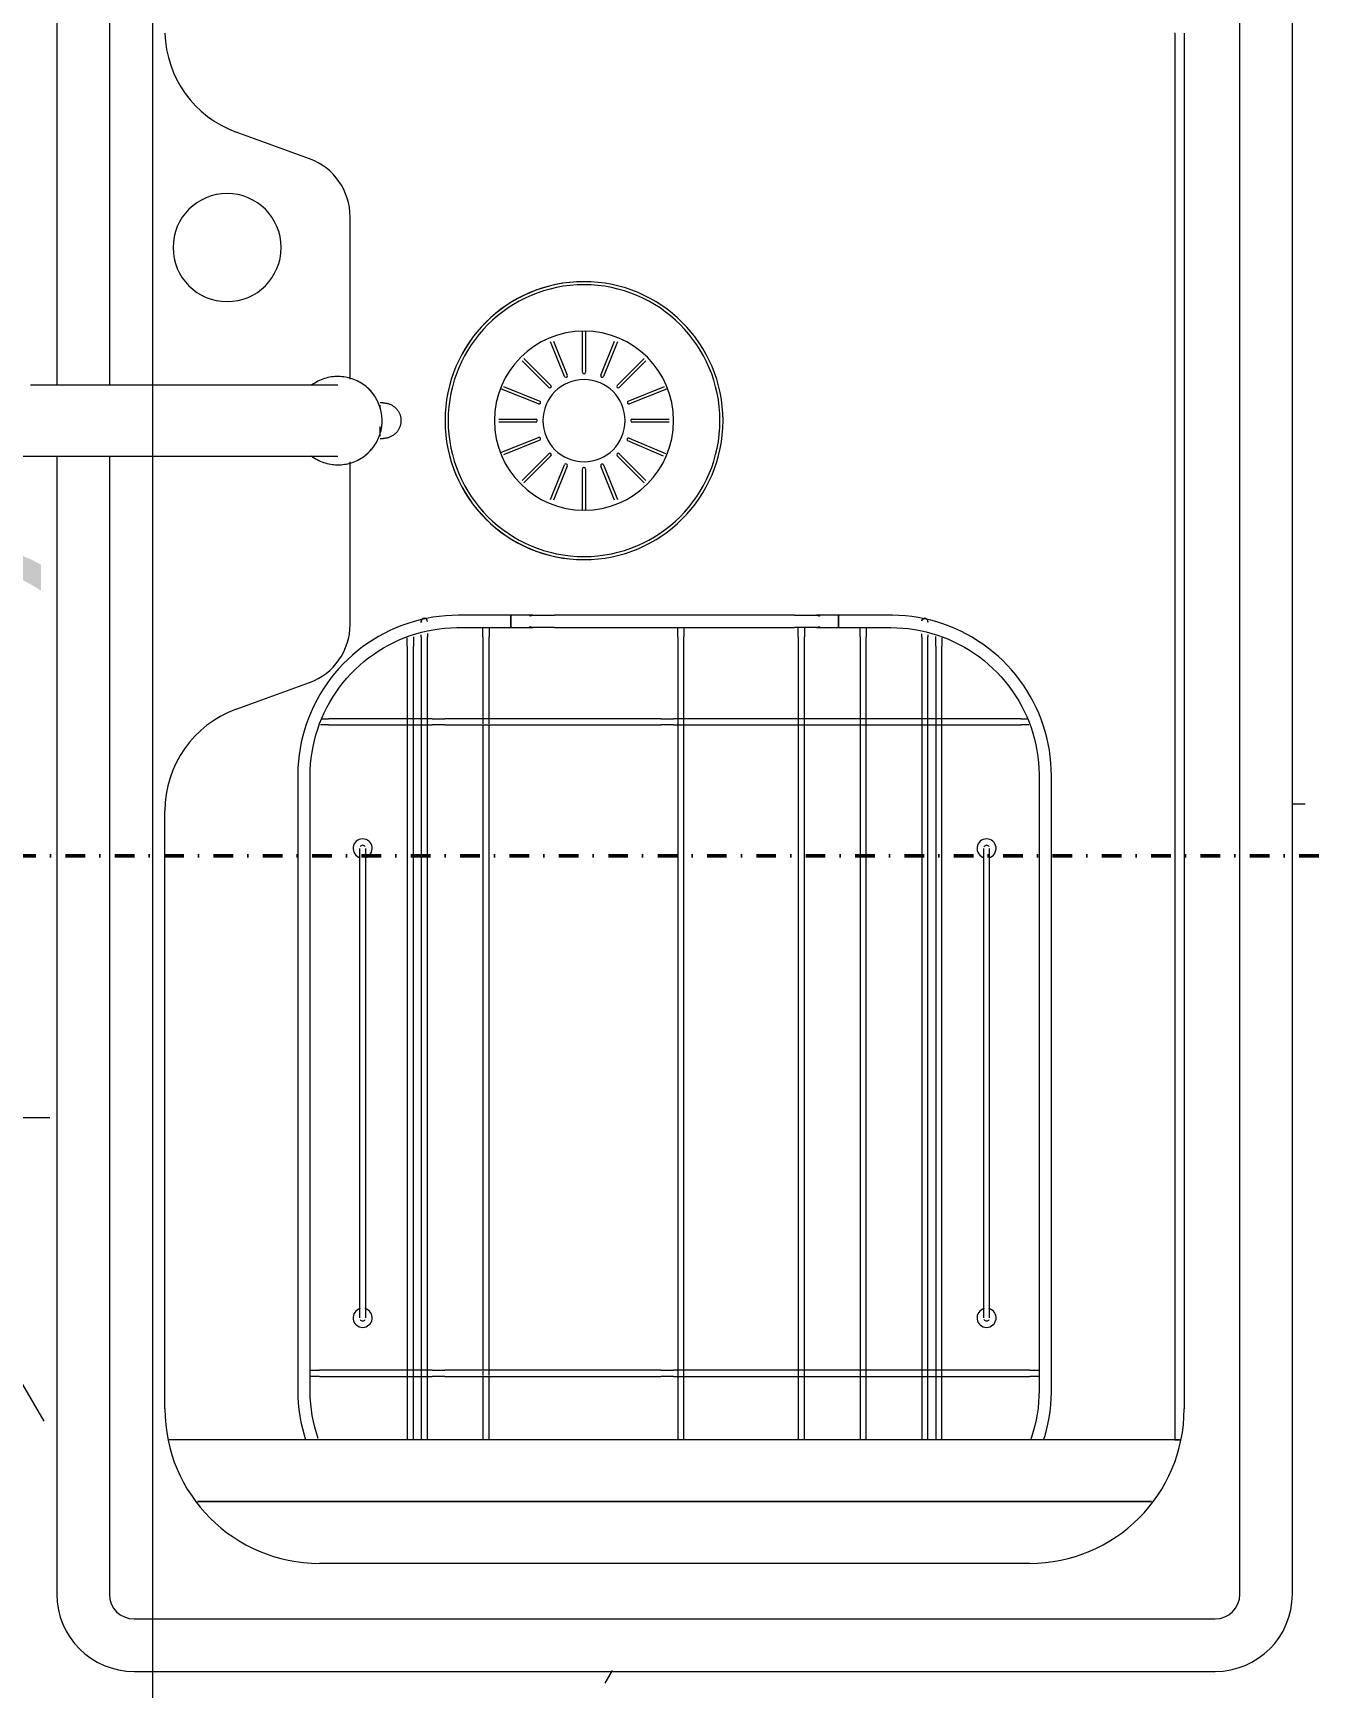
# Model space of a CAD drawing. Header units: millimetres. Extents: x -168557 to 193771, y -108373 to 197278.
# Drawn here: x 175123 to 175537, y -15590 to -15054 of the extents above; entities that cross this region are included whole.
import ezdxf

# ---------------------------------------------------------------- set-up
doc = ezdxf.new("R2010")
doc.units = ezdxf.units.MM
doc.linetypes.add('Dash dot', pattern=[15.875, 6.35, -4.7625, 0, -4.7625])
for name, color, linetype, lineweight in [('A-ANNO-DIMS', 211, 'Continuous', 9), ('A-ANNO-DIMS-50', 211, 'Continuous', 9), ('G-ANNO-SYMB', 111, 'Continuous', 9), ('Q-CASE', 31, 'Continuous', 9)]:
    doc.layers.add(name, color=color, linetype=linetype, lineweight=lineweight)
doc.styles.add('@Arial Unicode MS_1', font='', dxfattribs={"height": 100})
doc.styles.get('@Arial Unicode MS_1').set_extended_font_data('@Arial Unicode MS')
doc.dimstyles.new('CRT_-__Metros_-_Linha_de_chamada_3_5_mm_3', dxfattribs={"dimscale": 304.8, "dimtxt": 100.584485, "dimasz": 0.328084, "dimexe": 0.164042, "dimexo": 0.0625, "dimgap": 0.082021, "dimtad": 1, "dimlfac": 0.001, "dimrnd": 0.01, "dimzin": 0, "dimdsep": 46, "dimtxsty": '@Arial Unicode MS_1', "dimblk1": 'OBLIQUE', "dimblk2": 'OBLIQUE', "dimsah": 1, "dimcen": 0.09, "dimdle": 0.164042, "dimazin": 0, "dimtfac": 1, "dimtdec": 4, "dimtix": 1, "dimtmove": 0, "dimatfit": 3, "dimfxl": 0.984252, "dimfxlon": 1, "dimtvp": 1, "dimtolj": 1, "dimtzin": 0, "dimarcsym": 2})

# ---------------------------------------------------------------- blocks, each defined once
blk = doc.blocks.new('CRT_GAB_COZ_Bancada com cuba - Bancada em U-4227795-TERREO')
at = {"layer": 'Q-CASE'}
h = blk.add_hatch(dxfattribs=at)
h.set_pattern_fill('FP_5', color=256, style=0, pattern_type=2)
h.set_pattern_definition([(270, (15379.19, -7064.62), (101.6, -406.4), [16.764, -288.036, 16.764, -288.036, -1625.6]), (270, (15379.19, -7064.62), (101.6, -406.4), [-609.6, 16.764, -592.836, 16.764, -288.036, -711.2]), (270, (15379.19, -7064.62), (101.6, -406.4), [-1524, 16.764, -186.436, 16.764, -491.236]), (30, (15429.99, -7217.02), (301.1527, 291.1882), [16.764, -288.036, 16.764, -288.036, -1625.6]), (30, (15429.99, -7217.02), (301.1527, 291.1882), [-609.6, 16.764, -592.836, 16.764, -288.036, -711.2]), (30, (15429.99, -7217.02), (301.1527, 291.1882), [-1524, 16.764, -186.436, 16.764, -491.236]), (150, (15633.19, -7267.82), (-402.7527, 115.2118), [16.764, -288.036, 16.764, -288.036, -1625.6]), (150, (15633.19, -7267.82), (-402.7527, 115.2118), [-609.6, 16.764, -592.836, 16.764, -288.036, -711.2]), (150, (15633.19, -7267.82), (-402.7527, 115.2118), [-1524, 16.764, -186.436, 16.764, -491.236])])
h.paths.add_polyline_path([(-1180.46, -22.49), (-1180.46, -600), (1579.54, -599.47), (1579.54, -19.05), (207.27, -19.05), (218.05, -27.41), (220.79, -35.86), (223.85, -36.98), (227.68, -37.4), (289.07, -37.4), (289.07, -41.86), (223.85, -42.35), (220.9, -43.81), (217.34, -53.64), (210.92, -58.3), (210.86, -70.75), (210.99, -93.69), (211.03, -168), (581.61, -168.27), (586.01, -168.85), (592.04, -171.35), (597.22, -175.32), (601.63, -181.56), (603.69, -186.53), (604.54, -193), (604.01, -547), (603.69, -549.47), (601.19, -555.5), (597.22, -560.68), (592.04, -564.65), (586.01, -567.15), (579.54, -568), (-182.53, -567.73), (-186.93, -567.15), (-192.96, -564.65), (-198.14, -560.68), (-202.72, -554.03), (-204.7, -548.8), (-205.46, -543), (-204.94, -189), (-204.18, -185.48), (-201.44, -179.63), (-198.14, -175.32), (-192.96, -171.35), (-186.93, -168.85), (-180.46, -168), (188.05, -168), (188.44, -58.5), (181.03, -52.59), (176.94, -40), (181.74, -26.36), (191.81, -19.05), (-1180.46, -19.27), (-1180.46, -22.39)])
at = {"layer": 'Q-CASE', "color": 55}
for p, q in [((188.05, -168), (-180.46, -168)), ((579.54, -168), (211.01, -168)), ((188.04, -185), (-180.46, -185)), ((579.54, -185), (211.03, -185)), ((-205.46, -193), (-205.46, -543)), ((-188.46, -193), (-188.46, -543)), ((-120.46, -203), (73.21, -203)), ((106.1, -226.03), (114.75, -249.8)), ((284.33, -249.8), (292.98, -226.03)), ((84.54, -246), (-114.46, -246)), ((-114.46, -250), (84.54, -250)), ((-170.46, -482.96), (-170.46, -253)), ((-109.96, -253), (-109.96, -289.49)), ((-107.96, -289.49), (-107.96, -253)), ((101.04, -256), (101.04, -289.49)), ((103.04, -289.49), (103.04, -256)), ((58.54, -266), (-88.46, -266)), ((133.54, -262.96), (186.23, -262.96)), ((212.99, -262.96), (265.53, -262.96)), ((-88.46, -268), (58.54, -268)), ((193.79, -272.66), (193.79, -273.66)), ((194.56, -272.66), (197.68, -272.66)), ((203.52, -272.66), (204.52, -272.66)), ((205.29, -273.66), (205.29, -272.66)), ((126.54, -281.46), (-130.46, -281.46)), ((-130.46, -283.46), (126.54, -283.46)), ((129.54, -286), (-130.46, -286)), ((-130.46, -288), (129.54, -288)), ((-109.96, -293.6), (-109.96, -305.06)), ((-107.96, -305.06), (-107.96, -293.6)), ((101.04, -293.6), (101.04, -305.06)), ((103.04, -305.06), (103.04, -293.6)), ((132.54, -298), (132.54, -314.99)), ((136.54, -314.99), (136.54, -298)), ((-109.85, -305.95), (-130.46, -305.95)), ((-130.46, -307.95), (-109.82, -307.95)), ((-109.96, -309.17), (-109.96, -347.93)), ((-108.26, -305.95), (-109.67, -305.95)), ((-109.67, -307.95), (-108.26, -307.95)), ((-108.1, -307.95), (101.18, -307.95)), ((101.15, -305.95), (-108.07, -305.95)), ((-107.96, -347.93), (-107.96, -309.17)), ((101.04, -309.17), (101.04, -347.93)), ((102.74, -305.95), (101.33, -305.95)), ((101.33, -307.95), (102.74, -307.95)), ((102.9, -307.95), (129.54, -307.95)), ((129.54, -305.95), (102.93, -305.95)), ((103.04, -347.93), (103.04, -309.17)), ((132.54, -314.99), (132.61, -314.99)), ((136.54, -314.99), (132.54, -314.99)), ((132.61, -314.99), (134.54, -314.99)), ((134.54, -314.99), (136.47, -314.99)), ((136.47, -314.99), (136.54, -314.99)), ((193.2, -324.33), (188.47, -312.62)), ((189.31, -312.01), (194.13, -323.96)), ((199.04, -323), (199.04, -311.09)), ((200.04, -311.09), (200.04, -323)), ((204.94, -323.96), (209.77, -312.01)), ((210.6, -312.62), (205.87, -324.33)), ((188.1, -327.94), (179.38, -319.22)), ((180.2, -318.63), (188.81, -327.24)), ((210.26, -327.24), (218.87, -318.63)), ((219.69, -319.22), (210.97, -327.94)), ((132.54, -329.14), (132.54, -406.86)), ((136.54, -406.86), (136.54, -329.14)), ((184.82, -333.26), (173.75, -328.79)), ((174.06, -327.84), (185.2, -332.34)), ((213.88, -332.34), (225.02, -327.84)), ((225.33, -328.79), (214.25, -333.26)), ((170.7, -338.17), (183.87, -338.17)), ((183.87, -339.17), (170.7, -339.17)), ((215.21, -338.17), (228.38, -338.17)), ((228.38, -339.17), (215.21, -339.17)), ((173.75, -348.55), (184.82, -344.08)), ((185.2, -345), (174.06, -349.5)), ((225.02, -349.5), (213.88, -345)), ((214.25, -344.08), (225.33, -348.55)), ((-109.96, -352.04), (-109.96, -363.51)), ((-107.96, -363.51), (-107.96, -352.04)), ((101.04, -352.04), (101.04, -363.51)), ((103.04, -363.51), (103.04, -352.04)), ((179.38, -358.12), (188.1, -349.4)), ((188.81, -350.1), (180.2, -358.71)), ((188.06, -364.42), (192.96, -352.9)), ((193.88, -353.29), (188.89, -365.03)), ((209.77, -365.33), (204.94, -353.39)), ((205.87, -353.01), (210.6, -364.72)), ((218.87, -358.71), (210.26, -350.1)), ((210.97, -349.4), (219.69, -358.12)), ((199.04, -366.25), (199.04, -354.34)), ((200.04, -354.34), (200.04, -366.25)), ((129.54, -369), (-130.46, -369)), ((-109.96, -367.62), (-109.96, -483)), ((-107.96, -483), (-107.96, -367.62)), ((101.04, -367.62), (101.04, -480.12)), ((103.04, -480.12), (103.04, -367.62)), ((-130.46, -371), (129.54, -371)), ((129.54, -408), (-130.46, -408)), ((-130.46, -410), (129.54, -410)), ((132.54, -421.01), (132.54, -438)), ((132.61, -421.01), (132.54, -421.01)), ((132.54, -421.01), (136.54, -421.01)), ((134.54, -421.01), (132.61, -421.01)), ((136.47, -421.01), (134.54, -421.01)), ((136.54, -421.01), (136.47, -421.01)), ((136.54, -438), (136.54, -421.01)), ((129.54, -428.05), (-130.46, -428.05)), ((-130.46, -430.05), (129.54, -430.05)), ((129.54, -448), (-130.46, -448)), ((-130.46, -450), (129.54, -450)), ((126.54, -452.54), (-130.46, -452.54)), ((-130.46, -454.54), (126.54, -454.54)), ((58.54, -468), (-88.46, -468)), ((-88.46, -470), (58.54, -470)), ((84.54, -486), (-114.46, -486)), ((-114.46, -490), (84.54, -490)), ((325.04, -532.96), (-120.46, -532.96)), ((-180.46, -551), (579.54, -551)), ((-180.46, -568), (579.54, -568))]:
    blk.add_line(p, q, dxfattribs=at)
at = {"layer": 'Q-CASE', "color": 55, "flags": 128}
for points in [[(188.04, -157.08), (188.04, -161.44), (188.04, -165.78), (188.04, -170.1), (188.04, -174.38), (188.04, -178.63), (188.04, -182.83), (188.04, -186.97), (188.04, -191.06), (188.04, -195.07), (188.04, -199.02), (188.04, -202.89), (188.04, -206.67), (188.04, -210.36), (188.04, -213.95), (188.04, -217.44), (188.04, -220.82), (188.04, -224.08), (188.04, -227.23), (188.04, -230.25), (188.04, -233.15), (188.04, -235.91), (188.04, -238.53), (188.04, -241.01), (188.04, -243.34), (188.04, -245.52), (188.04, -247.55), (188.04, -249.42), (188.04, -251.13), (188.04, -252.68), (188.04, -254.07), (188.04, -255.28), (188.04, -256.33), (188.04, -257.21), (188.04, -257.91), (188.04, -258.45), (188.04, -258.8), (188.04, -258.98), (188.04, -259.01)], [(211.04, -259.01), (211.04, -258.92), (211.04, -258.66), (211.04, -258.22), (211.04, -257.61), (211.04, -256.83), (211.04, -255.87), (211.04, -254.75), (211.04, -253.45), (211.04, -251.99), (211.04, -250.37), (211.04, -248.58), (211.04, -246.64), (211.04, -244.54), (211.04, -242.28), (211.04, -239.88), (211.04, -237.34), (211.04, -234.65), (211.04, -231.83), (211.04, -228.88), (211.04, -225.8), (211.04, -222.6), (211.04, -219.28), (211.04, -215.85), (211.04, -212.31), (211.04, -208.67), (211.04, -204.94), (211.04, -201.12), (211.04, -197.21), (211.04, -193.23), (211.04, -189.18), (211.04, -185.07), (211.04, -180.9), (211.04, -176.68), (211.04, -172.42), (211.04, -168.12), (211.04, -163.79), (211.04, -159.43)], [(-114.46, -246), (-116.54, -246.04), (-118.62, -246.17), (-120.69, -246.37), (-122.75, -246.66), (-124.79, -247.04), (-126.82, -247.49), (-128.83, -248.03), (-130.46, -248.53)], [(136.54, -298), (136.5, -295.92), (136.37, -293.84), (136.16, -291.77), (135.87, -289.72), (135.5, -287.67), (135.05, -285.64), (134.51, -283.63), (133.9, -281.64), (133.2, -279.68), (132.43, -277.75), (131.58, -275.85), (130.66, -273.99), (129.66, -272.16), (128.59, -270.38), (127.46, -268.64), (126.25, -266.95), (124.97, -265.3), (123.63, -263.71), (122.23, -262.18), (120.77, -260.7), (119.25, -259.28), (117.67, -257.92), (116.04, -256.63), (114.36, -255.4), (112.63, -254.24), (110.86, -253.15), (109.05, -252.14), (107.19, -251.19), (105.3, -250.33), (103.38, -249.53), (101.43, -248.82), (99.45, -248.18), (97.44, -247.63), (95.42, -247.15), (93.38, -246.76), (91.32, -246.44), (89.25, -246.21), (87.18, -246.07), (85.1, -246), (84.54, -246)], [(-130.05, -252.6), (-128.22, -252.02), (-126.37, -251.5), (-124.51, -251.06), (-122.62, -250.7), (-120.72, -250.41), (-118.81, -250.2), (-116.9, -250.06), (-114.98, -250), (-114.46, -250)], [(-109.96, -253), (-109.96, -252.8), (-109.96, -252.6), (-109.96, -252.4), (-109.96, -252.2), (-109.96, -252.01), (-109.96, -251.81), (-109.96, -251.62), (-109.96, -251.43), (-109.96, -251.24), (-109.96, -251.05), (-109.96, -250.87), (-109.96, -250.69), (-109.96, -250.52), (-109.96, -250.34), (-109.96, -250.18), (-109.96, -250.01)], [(-107.96, -249.97), (-107.96, -250.13), (-107.96, -250.3), (-107.96, -250.47), (-107.96, -250.64), (-107.96, -250.82), (-107.96, -251), (-107.96, -251.19), (-107.96, -251.38), (-107.96, -251.57), (-107.96, -251.76), (-107.96, -251.95), (-107.96, -252.15), (-107.96, -252.35), (-107.96, -252.55), (-107.96, -252.75), (-107.96, -252.95), (-107.96, -253)], [(84.54, -250), (86.46, -250.04), (88.37, -250.15), (90.28, -250.35), (92.18, -250.61), (94.07, -250.96), (95.95, -251.38), (97.8, -251.87), (99.64, -252.44), (101.45, -253.08), (103.23, -253.79), (104.98, -254.57), (106.7, -255.42), (108.39, -256.34), (110.03, -257.33), (111.64, -258.38), (113.2, -259.5), (114.72, -260.68), (116.19, -261.91), (117.61, -263.21), (118.97, -264.56), (120.28, -265.96), (121.53, -267.42), (122.73, -268.92), (123.86, -270.47), (124.93, -272.07), (125.93, -273.7), (126.87, -275.38), (127.74, -277.09), (128.54, -278.83), (129.28, -280.61), (129.94, -282.41), (130.52, -284.24), (131.04, -286.09), (131.48, -287.96), (131.84, -289.84), (132.13, -291.74), (132.34, -293.65), (132.48, -295.56), (132.53, -297.48), (132.54, -298)], [(188.16, -250.35), (187.82, -250.81), (187.5, -251.28), (187.21, -251.77), (186.93, -252.27), (186.67, -252.78), (186.43, -253.3), (186.21, -253.83), (186.01, -254.37), (185.84, -254.91), (185.69, -255.46), (185.55, -256.02), (185.45, -256.58), (185.36, -257.14), (185.3, -257.71), (185.26, -258.28), (185.24, -258.86), (185.24, -259.43), (185.27, -260), (185.32, -260.57), (185.4, -261.14), (185.49, -261.7), (185.61, -262.26), (185.75, -262.81), (185.92, -263.36), (186.1, -263.9), (186.31, -264.44), (186.53, -264.96), (186.78, -265.48), (187.05, -265.98), (187.34, -266.47), (187.65, -266.96), (187.98, -267.43), (188.32, -267.88), (188.69, -268.32), (189.07, -268.75), (189.46, -269.16), (189.88, -269.55), (190.31, -269.93), (190.75, -270.29), (191.21, -270.63), (191.68, -270.96), (192.17, -271.26), (192.66, -271.55), (193.17, -271.81), (193.69, -272.06), (194.21, -272.28), (194.75, -272.48), (195.29, -272.66), (195.84, -272.82), (196.39, -272.96), (196.96, -273.07), (197.52, -273.17), (198.09, -273.24), (198.66, -273.28), (199.23, -273.31), (199.54, -273.31)], [(199.54, -273.31), (200.11, -273.3), (200.68, -273.26), (201.25, -273.21), (201.82, -273.13), (202.38, -273.02), (202.94, -272.9), (203.49, -272.75), (204.04, -272.58), (204.58, -272.39), (205.11, -272.18), (205.63, -271.95), (206.14, -271.69), (206.64, -271.42), (207.13, -271.13), (207.61, -270.81), (208.08, -270.48), (208.53, -270.13), (208.97, -269.76), (209.39, -269.37), (209.8, -268.97), (210.19, -268.55), (210.56, -268.12), (210.91, -267.67), (211.25, -267.21), (211.57, -266.74), (211.87, -266.25), (212.15, -265.75), (212.41, -265.24), (212.65, -264.72), (212.87, -264.19), (213.06, -263.65), (213.24, -263.11), (213.39, -262.56), (213.52, -262), (213.63, -261.44), (213.72, -260.87), (213.78, -260.31), (213.82, -259.74), (213.84, -259.16), (213.83, -258.59), (213.8, -258.02), (213.75, -257.45), (213.68, -256.88), (213.58, -256.32), (213.46, -255.76), (213.32, -255.21), (213.16, -254.66), (212.97, -254.12), (212.77, -253.58), (212.54, -253.06), (212.29, -252.54), (212.02, -252.04), (211.73, -251.54), (211.43, -251.06), (211.1, -250.59)], [(101.04, -256), (101.04, -255.8), (101.04, -255.6), (101.04, -255.4), (101.04, -255.2), (101.04, -255.01), (101.04, -254.81), (101.04, -254.62), (101.04, -254.43), (101.04, -254.24), (101.04, -254.05), (101.04, -253.87), (101.04, -253.69), (101.04, -253.52), (101.04, -253.34)], [(103.04, -253.82), (103.04, -254), (103.04, -254.19), (103.04, -254.38), (103.04, -254.57), (103.04, -254.76), (103.04, -254.95), (103.04, -255.15), (103.04, -255.35), (103.04, -255.55), (103.04, -255.75), (103.04, -255.95), (103.04, -256)], [(-88.46, -266), (-88.56, -266), (-88.66, -266), (-88.76, -266), (-88.86, -266), (-88.96, -266), (-89.06, -266), (-89.15, -266), (-89.25, -266), (-89.34, -266), (-89.44, -266), (-89.53, -266), (-89.62, -266), (-89.7, -266), (-89.79, -266), (-89.87, -266), (-89.96, -266), (-90.03, -266), (-90.11, -266), (-90.18, -266), (-90.26, -266), (-90.32, -266), (-90.39, -266), (-90.45, -266), (-90.51, -266), (-90.57, -266), (-90.62, -266), (-90.67, -266), (-90.71, -266), (-90.75, -266), (-90.79, -266), (-90.83, -266), (-90.86, -266), (-90.88, -266), (-90.91, -266), (-90.93, -266), (-90.94, -266), (-90.95, -266), (-90.96, -266), (-90.96, -266)], [(61.04, -266), (61.04, -266), (61.03, -266), (61.02, -266), (61.01, -266), (60.99, -266), (60.97, -266), (60.94, -266), (60.91, -266), (60.88, -266), (60.84, -266), (60.8, -266), (60.76, -266), (60.71, -266), (60.66, -266), (60.6, -266), (60.54, -266), (60.48, -266), (60.42, -266), (60.35, -266), (60.28, -266), (60.21, -266), (60.13, -266), (60.05, -266), (59.97, -266), (59.89, -266), (59.8, -266), (59.72, -266), (59.63, -266), (59.54, -266), (59.44, -266), (59.35, -266), (59.25, -266), (59.16, -266), (59.06, -266), (58.96, -266), (58.86, -266), (58.76, -266), (58.66, -266), (58.56, -266), (58.54, -266)], [(-90.96, -268), (-90.96, -268), (-90.95, -268), (-90.94, -268), (-90.93, -268), (-90.91, -268), (-90.89, -268), (-90.86, -268), (-90.84, -268), (-90.8, -268), (-90.76, -268), (-90.72, -268), (-90.68, -268), (-90.63, -268), (-90.58, -268), (-90.53, -268), (-90.47, -268), (-90.41, -268), (-90.34, -268), (-90.27, -268), (-90.2, -268), (-90.13, -268), (-90.06, -268), (-89.98, -268), (-89.9, -268), (-89.81, -268), (-89.73, -268), (-89.64, -268), (-89.55, -268), (-89.46, -268), (-89.37, -268), (-89.27, -268), (-89.18, -268), (-89.08, -268), (-88.99, -268), (-88.89, -268), (-88.79, -268), (-88.69, -268), (-88.59, -268), (-88.49, -268), (-88.46, -268)], [(58.54, -268), (58.64, -268), (58.74, -268), (58.84, -268), (58.94, -268), (59.03, -268), (59.13, -268), (59.23, -268), (59.32, -268), (59.42, -268), (59.51, -268), (59.6, -268), (59.69, -268), (59.78, -268), (59.87, -268), (59.95, -268), (60.03, -268), (60.11, -268), (60.19, -268), (60.26, -268), (60.33, -268), (60.4, -268), (60.46, -268), (60.53, -268), (60.59, -268), (60.64, -268), (60.69, -268), (60.74, -268), (60.79, -268), (60.83, -268), (60.87, -268), (60.9, -268), (60.93, -268), (60.96, -268), (60.98, -268), (61, -268), (61.02, -268), (61.03, -268), (61.03, -268), (61.04, -268)], [(199.54, -279.41), (199.31, -279.41), (199.08, -279.39), (198.85, -279.37), (198.62, -279.34), (198.4, -279.3), (198.17, -279.25), (197.95, -279.19), (197.73, -279.12), (197.51, -279.04), (197.3, -278.96), (197.09, -278.86), (196.88, -278.76), (196.68, -278.65), (196.48, -278.53), (196.29, -278.41), (196.1, -278.27), (195.92, -278.13), (195.75, -277.98), (195.58, -277.83), (195.41, -277.67), (195.26, -277.5), (195.11, -277.32), (194.96, -277.14), (194.83, -276.96), (194.7, -276.77), (194.58, -276.57), (194.47, -276.37), (194.36, -276.17), (194.27, -275.96), (194.18, -275.74), (194.1, -275.53), (194.03, -275.31), (193.97, -275.09), (193.91, -274.86), (193.87, -274.64), (193.84, -274.41), (193.81, -274.18), (193.8, -273.95), (193.79, -273.72), (193.79, -273.66)], [(205.29, -273.66), (205.28, -273.89), (205.27, -274.12), (205.25, -274.35), (205.21, -274.58), (205.17, -274.8), (205.12, -275.03), (205.06, -275.25), (205, -275.47), (204.92, -275.69), (204.83, -275.9), (204.74, -276.11), (204.64, -276.32), (204.53, -276.52), (204.41, -276.71), (204.28, -276.91), (204.15, -277.09), (204.01, -277.28), (203.86, -277.45), (203.71, -277.62), (203.54, -277.78), (203.38, -277.94), (203.2, -278.09), (203.02, -278.23), (202.84, -278.37), (202.64, -278.5), (202.45, -278.62), (202.25, -278.73), (202.04, -278.84), (201.83, -278.93), (201.62, -279.02), (201.41, -279.1), (201.19, -279.17), (200.96, -279.23), (200.74, -279.28), (200.52, -279.33), (200.29, -279.36), (200.06, -279.39), (199.83, -279.4), (199.6, -279.41), (199.54, -279.41)], [(126.54, -281.46), (126.74, -281.46), (126.94, -281.46), (127.14, -281.46), (127.33, -281.46), (127.53, -281.46), (127.73, -281.46), (127.92, -281.46), (128.11, -281.46), (128.3, -281.46), (128.48, -281.46), (128.67, -281.46), (128.85, -281.46), (129.02, -281.46), (129.19, -281.46)], [(129.57, -283.46), (129.41, -283.46), (129.24, -283.46), (129.07, -283.46), (128.89, -283.46), (128.72, -283.46), (128.53, -283.46), (128.35, -283.46), (128.16, -283.46), (127.97, -283.46), (127.78, -283.46), (127.58, -283.46), (127.39, -283.46), (127.19, -283.46), (126.99, -283.46), (126.79, -283.46), (126.59, -283.46), (126.54, -283.46)], [(129.54, -286), (129.74, -286), (129.94, -286), (130.14, -286)], [(130.58, -288), (130.39, -288), (130.19, -288), (129.99, -288), (129.79, -288), (129.59, -288), (129.54, -288)], [(134.2, -286), (134.27, -286), (134.33, -286), (134.38, -286), (134.43, -286), (134.46, -286), (134.49, -286), (134.52, -286), (134.53, -286), (134.54, -286)], [(134.54, -286), (134.58, -286), (134.62, -286), (134.66, -286.01), (134.7, -286.01), (134.74, -286.02), (134.78, -286.03), (134.81, -286.04), (134.85, -286.05), (134.89, -286.06), (134.93, -286.08), (134.96, -286.1), (135, -286.11), (135.03, -286.13), (135.07, -286.15), (135.1, -286.17), (135.13, -286.2), (135.17, -286.22), (135.2, -286.25), (135.23, -286.28), (135.26, -286.3), (135.28, -286.33), (135.31, -286.36), (135.33, -286.39), (135.36, -286.43), (135.38, -286.46), (135.4, -286.49), (135.42, -286.53), (135.44, -286.56), (135.45, -286.6), (135.47, -286.64), (135.48, -286.68), (135.5, -286.71), (135.51, -286.75), (135.52, -286.79), (135.52, -286.83), (135.53, -286.87), (135.53, -286.91), (135.54, -286.95), (135.54, -286.99), (135.54, -287)], [(135.54, -287), (135.54, -287.04), (135.53, -287.08)], [(-109.96, -293.6), (-109.96, -293.48), (-109.96, -293.36), (-109.96, -293.23), (-109.96, -293.09), (-109.96, -292.95), (-109.96, -292.8), (-109.96, -292.65), (-109.96, -292.49), (-109.96, -292.33), (-109.96, -292.17), (-109.96, -291.99), (-109.96, -291.82), (-109.96, -291.64), (-109.96, -291.46), (-109.96, -291.27), (-109.96, -291.08), (-109.96, -290.89), (-109.96, -290.7), (-109.96, -290.51), (-109.96, -290.31), (-109.96, -290.11), (-109.96, -289.91), (-109.96, -289.71), (-109.96, -289.51), (-109.96, -289.49)], [(-107.96, -289.49), (-107.96, -289.69), (-107.96, -289.89), (-107.96, -290.08), (-107.96, -290.28), (-107.96, -290.48), (-107.96, -290.67), (-107.96, -290.87), (-107.96, -291.06), (-107.96, -291.25), (-107.96, -291.43), (-107.96, -291.62), (-107.96, -291.79), (-107.96, -291.97), (-107.96, -292.14), (-107.96, -292.31), (-107.96, -292.47), (-107.96, -292.63), (-107.96, -292.78), (-107.96, -292.93), (-107.96, -293.07), (-107.96, -293.21), (-107.96, -293.34), (-107.96, -293.46), (-107.96, -293.58), (-107.96, -293.6)], [(101.04, -293.6), (101.04, -293.48), (101.04, -293.36), (101.04, -293.23), (101.04, -293.09), (101.04, -292.95), (101.04, -292.8), (101.04, -292.65), (101.04, -292.49), (101.04, -292.33), (101.04, -292.17), (101.04, -291.99), (101.04, -291.82), (101.04, -291.64), (101.04, -291.46), (101.04, -291.27), (101.04, -291.08), (101.04, -290.89), (101.04, -290.7), (101.04, -290.51), (101.04, -290.31), (101.04, -290.11), (101.04, -289.91), (101.04, -289.71), (101.04, -289.51), (101.04, -289.49)], [(103.04, -289.49), (103.04, -289.69), (103.04, -289.89), (103.04, -290.08), (103.04, -290.28), (103.04, -290.48), (103.04, -290.67), (103.04, -290.87), (103.04, -291.06), (103.04, -291.25), (103.04, -291.43), (103.04, -291.62), (103.04, -291.79), (103.04, -291.97), (103.04, -292.14), (103.04, -292.31), (103.04, -292.47), (103.04, -292.63), (103.04, -292.78), (103.04, -292.93), (103.04, -293.07), (103.04, -293.21), (103.04, -293.34), (103.04, -293.46), (103.04, -293.58), (103.04, -293.6)], [(-109.96, -305.06), (-109.96, -305.18), (-109.96, -305.3), (-109.96, -305.43), (-109.96, -305.57), (-109.96, -305.71), (-109.96, -305.86), (-109.96, -306.01), (-109.96, -306.17), (-109.96, -306.33), (-109.96, -306.49), (-109.96, -306.67), (-109.96, -306.84), (-109.96, -307.02), (-109.96, -307.2), (-109.96, -307.39), (-109.96, -307.57), (-109.96, -307.77), (-109.96, -307.96), (-109.96, -308.15), (-109.96, -308.35), (-109.96, -308.55), (-109.96, -308.75), (-109.96, -308.95), (-109.96, -309.15), (-109.96, -309.17)], [(-107.96, -309.17), (-107.96, -308.97), (-107.96, -308.77), (-107.96, -308.58), (-107.96, -308.38), (-107.96, -308.18), (-107.96, -307.99), (-107.96, -307.79), (-107.96, -307.6), (-107.96, -307.41), (-107.96, -307.23), (-107.96, -307.04), (-107.96, -306.86), (-107.96, -306.69), (-107.96, -306.52), (-107.96, -306.35), (-107.96, -306.19), (-107.96, -306.03), (-107.96, -305.88), (-107.96, -305.73), (-107.96, -305.59), (-107.96, -305.45), (-107.96, -305.32), (-107.96, -305.2), (-107.96, -305.08), (-107.96, -305.06)], [(101.04, -305.06), (101.04, -305.18), (101.04, -305.3), (101.04, -305.43), (101.04, -305.57), (101.04, -305.71), (101.04, -305.86), (101.04, -306.01), (101.04, -306.17), (101.04, -306.33), (101.04, -306.49), (101.04, -306.67), (101.04, -306.84), (101.04, -307.02), (101.04, -307.2), (101.04, -307.39), (101.04, -307.57), (101.04, -307.77), (101.04, -307.96), (101.04, -308.15), (101.04, -308.35), (101.04, -308.55), (101.04, -308.75), (101.04, -308.95), (101.04, -309.15), (101.04, -309.17)], [(103.04, -309.17), (103.04, -308.97), (103.04, -308.77), (103.04, -308.58), (103.04, -308.38), (103.04, -308.18), (103.04, -307.99), (103.04, -307.79), (103.04, -307.6), (103.04, -307.41), (103.04, -307.23), (103.04, -307.04), (103.04, -306.86), (103.04, -306.69), (103.04, -306.52), (103.04, -306.35), (103.04, -306.19), (103.04, -306.03), (103.04, -305.88), (103.04, -305.73), (103.04, -305.59), (103.04, -305.45), (103.04, -305.32), (103.04, -305.2), (103.04, -305.08), (103.04, -305.06)], [(129.54, -305.95), (129.74, -305.95), (129.94, -305.95), (130.14, -305.95), (130.33, -305.95), (130.53, -305.95), (130.73, -305.95), (130.92, -305.95), (131.11, -305.95), (131.3, -305.95), (131.48, -305.95), (131.67, -305.95), (131.85, -305.95), (132.02, -305.95), (132.19, -305.95), (132.36, -305.95), (132.52, -305.95)], [(132.57, -307.95), (132.41, -307.95), (132.24, -307.95), (132.07, -307.95), (131.89, -307.95), (131.72, -307.95), (131.53, -307.95), (131.35, -307.95), (131.16, -307.95), (130.97, -307.95), (130.78, -307.95), (130.58, -307.95), (130.39, -307.95), (130.19, -307.95), (129.99, -307.95), (129.79, -307.95), (129.59, -307.95), (129.54, -307.95)], [(132.54, -314.99), (132.54, -315.28), (132.54, -315.56), (132.54, -315.84), (132.54, -316.12), (132.54, -316.4), (132.54, -316.68), (132.54, -316.95), (132.54, -317.22), (132.54, -317.49), (132.54, -317.75), (132.54, -318.01), (132.54, -318.26), (132.54, -318.51), (132.54, -318.75), (132.54, -318.99), (132.54, -319.22), (132.54, -319.44), (132.54, -319.66), (132.54, -319.87), (132.54, -320.07), (132.54, -320.26), (132.54, -320.44), (132.54, -320.62), (132.54, -320.79), (132.54, -320.94), (132.54, -321.09), (132.54, -321.23), (132.54, -321.36), (132.54, -321.48), (132.54, -321.58), (132.54, -321.68), (132.54, -321.77), (132.54, -321.84), (132.54, -321.91), (132.54, -321.96), (132.54, -322), (132.54, -322.04), (132.54, -322.06), (132.54, -322.06)], [(136.54, -322.07), (136.54, -322.06), (136.54, -322.04), (136.54, -322.01), (136.54, -321.97), (136.54, -321.92), (136.54, -321.86), (136.54, -321.79), (136.54, -321.71), (136.54, -321.61), (136.54, -321.51), (136.54, -321.39), (136.54, -321.27), (136.54, -321.13), (136.54, -320.99), (136.54, -320.83), (136.54, -320.67), (136.54, -320.49), (136.54, -320.31), (136.54, -320.12), (136.54, -319.92), (136.54, -319.71), (136.54, -319.5), (136.54, -319.28), (136.54, -319.05), (136.54, -318.81), (136.54, -318.57), (136.54, -318.33), (136.54, -318.07), (136.54, -317.82), (136.54, -317.56), (136.54, -317.29), (136.54, -317.02), (136.54, -316.75), (136.54, -316.47), (136.54, -316.2), (136.54, -315.92), (136.54, -315.64), (136.54, -315.35), (136.54, -315.07), (136.54, -314.99)], [(132.54, -322.07), (132.54, -321.99), (132.54, -321.91), (132.55, -321.83), (132.56, -321.75), (132.58, -321.67), (132.6, -321.59), (132.62, -321.51), (132.64, -321.44), (132.67, -321.36), (132.7, -321.29), (132.73, -321.21), (132.76, -321.14), (132.8, -321.07)], [(136.26, -321.05), (136.3, -321.12), (136.34, -321.19), (136.37, -321.27), (136.4, -321.34), (136.43, -321.42), (136.45, -321.49), (136.48, -321.57), (136.49, -321.65), (136.51, -321.73), (136.52, -321.8), (136.53, -321.88), (136.54, -321.96), (136.54, -322.04), (136.54, -322.07)], [(132.54, -329.14), (132.54, -328.85), (132.54, -328.57), (132.54, -328.29), (132.54, -328.01), (132.54, -327.73), (132.54, -327.46), (132.54, -327.18), (132.54, -326.91), (132.54, -326.65), (132.54, -326.38), (132.54, -326.12), (132.54, -325.87), (132.54, -325.62), (132.54, -325.38), (132.54, -325.14), (132.54, -324.91), (132.54, -324.69), (132.54, -324.47), (132.54, -324.26), (132.54, -324.06), (132.54, -323.87), (132.54, -323.69), (132.54, -323.51), (132.54, -323.34), (132.54, -323.19), (132.54, -323.04), (132.54, -322.9), (132.54, -322.77), (132.54, -322.65), (132.54, -322.55), (132.54, -322.45), (132.54, -322.36), (132.54, -322.29), (132.54, -322.22), (132.54, -322.17), (132.54, -322.13), (132.54, -322.09), (132.54, -322.07), (132.54, -322.07)], [(136.54, -322.07), (136.54, -322.07), (136.54, -322.09), (136.54, -322.12), (136.54, -322.16), (136.54, -322.21), (136.54, -322.27), (136.54, -322.34), (136.54, -322.42), (136.54, -322.52), (136.54, -322.62), (136.54, -322.74), (136.54, -322.86), (136.54, -323), (136.54, -323.15), (136.54, -323.3), (136.54, -323.46), (136.54, -323.64), (136.54, -323.82), (136.54, -324.01), (136.54, -324.21), (136.54, -324.42), (136.54, -324.63), (136.54, -324.85), (136.54, -325.08), (136.54, -325.32), (136.54, -325.56), (136.54, -325.8), (136.54, -326.06), (136.54, -326.31), (136.54, -326.57), (136.54, -326.84), (136.54, -327.11), (136.54, -327.38), (136.54, -327.66), (136.54, -327.93), (136.54, -328.21), (136.54, -328.5), (136.54, -328.78), (136.54, -329.06), (136.54, -329.14)], [(-109.96, -347.93), (-109.96, -348.13), (-109.96, -348.33), (-109.96, -348.53), (-109.96, -348.73), (-109.96, -348.93), (-109.96, -349.12), (-109.96, -349.31), (-109.96, -349.51), (-109.96, -349.69), (-109.96, -349.88), (-109.96, -350.06), (-109.96, -350.24), (-109.96, -350.42), (-109.96, -350.59), (-109.96, -350.76), (-109.96, -350.92), (-109.96, -351.08), (-109.96, -351.23), (-109.96, -351.38), (-109.96, -351.52), (-109.96, -351.66), (-109.96, -351.79), (-109.96, -351.91), (-109.96, -352.03), (-109.96, -352.04)], [(-107.96, -352.04), (-107.96, -351.93), (-107.96, -351.8), (-107.96, -351.67), (-107.96, -351.54), (-107.96, -351.4), (-107.96, -351.25), (-107.96, -351.1), (-107.96, -350.94), (-107.96, -350.78), (-107.96, -350.61), (-107.96, -350.44), (-107.96, -350.27), (-107.96, -350.09), (-107.96, -349.91), (-107.96, -349.72), (-107.96, -349.53), (-107.96, -349.34), (-107.96, -349.15), (-107.96, -348.95), (-107.96, -348.76), (-107.96, -348.56), (-107.96, -348.36), (-107.96, -348.16), (-107.96, -347.96), (-107.96, -347.93)], [(101.04, -347.93), (101.04, -348.13), (101.04, -348.33), (101.04, -348.53), (101.04, -348.73), (101.04, -348.93), (101.04, -349.12), (101.04, -349.31), (101.04, -349.51), (101.04, -349.69), (101.04, -349.88), (101.04, -350.06), (101.04, -350.24), (101.04, -350.42), (101.04, -350.59), (101.04, -350.76), (101.04, -350.92), (101.04, -351.08), (101.04, -351.23), (101.04, -351.38), (101.04, -351.52), (101.04, -351.66), (101.04, -351.79), (101.04, -351.91), (101.04, -352.03), (101.04, -352.04)], [(103.04, -352.04), (103.04, -351.93), (103.04, -351.8), (103.04, -351.67), (103.04, -351.54), (103.04, -351.4), (103.04, -351.25), (103.04, -351.1), (103.04, -350.94), (103.04, -350.78), (103.04, -350.61), (103.04, -350.44), (103.04, -350.27), (103.04, -350.09), (103.04, -349.91), (103.04, -349.72), (103.04, -349.53), (103.04, -349.34), (103.04, -349.15), (103.04, -348.95), (103.04, -348.76), (103.04, -348.56), (103.04, -348.36), (103.04, -348.16), (103.04, -347.96), (103.04, -347.93)], [(-109.96, -367.62), (-109.96, -367.42), (-109.96, -367.22), (-109.96, -367.02), (-109.96, -366.82), (-109.96, -366.63), (-109.96, -366.43), (-109.96, -366.24), (-109.96, -366.05), (-109.96, -365.86), (-109.96, -365.67), (-109.96, -365.49), (-109.96, -365.31), (-109.96, -365.14), (-109.96, -364.96), (-109.96, -364.8), (-109.96, -364.63), (-109.96, -364.48), (-109.96, -364.32), (-109.96, -364.18), (-109.96, -364.03), (-109.96, -363.9), (-109.96, -363.77), (-109.96, -363.64), (-109.96, -363.52), (-109.96, -363.51)], [(-107.96, -363.51), (-107.96, -363.63), (-107.96, -363.75), (-107.96, -363.88), (-107.96, -364.01), (-107.96, -364.16), (-107.96, -364.3), (-107.96, -364.46), (-107.96, -364.61), (-107.96, -364.77), (-107.96, -364.94), (-107.96, -365.11), (-107.96, -365.29), (-107.96, -365.47), (-107.96, -365.65), (-107.96, -365.83), (-107.96, -366.02), (-107.96, -366.21), (-107.96, -366.41), (-107.96, -366.6), (-107.96, -366.8), (-107.96, -366.99), (-107.96, -367.19), (-107.96, -367.39), (-107.96, -367.59), (-107.96, -367.62)], [(101.04, -367.62), (101.04, -367.42), (101.04, -367.22), (101.04, -367.02), (101.04, -366.82), (101.04, -366.63), (101.04, -366.43), (101.04, -366.24), (101.04, -366.05), (101.04, -365.86), (101.04, -365.67), (101.04, -365.49), (101.04, -365.31), (101.04, -365.14), (101.04, -364.96), (101.04, -364.8), (101.04, -364.63), (101.04, -364.48), (101.04, -364.32), (101.04, -364.18), (101.04, -364.03), (101.04, -363.9), (101.04, -363.77), (101.04, -363.64), (101.04, -363.52), (101.04, -363.51)], [(103.04, -363.51), (103.04, -363.63), (103.04, -363.75), (103.04, -363.88), (103.04, -364.01), (103.04, -364.16), (103.04, -364.3), (103.04, -364.46), (103.04, -364.61), (103.04, -364.77), (103.04, -364.94), (103.04, -365.11), (103.04, -365.29), (103.04, -365.47), (103.04, -365.65), (103.04, -365.83), (103.04, -366.02), (103.04, -366.21), (103.04, -366.41), (103.04, -366.6), (103.04, -366.8), (103.04, -366.99), (103.04, -367.19), (103.04, -367.39), (103.04, -367.59), (103.04, -367.62)], [(129.54, -369), (129.74, -369), (129.94, -369), (130.14, -369), (130.33, -369), (130.53, -369), (130.73, -369), (130.92, -369), (131.11, -369), (131.3, -369), (131.48, -369), (131.67, -369), (131.85, -369), (132.02, -369), (132.19, -369), (132.36, -369), (132.52, -369)], [(132.57, -371), (132.41, -371), (132.24, -371), (132.07, -371), (131.89, -371), (131.72, -371), (131.53, -371), (131.35, -371), (131.16, -371), (130.97, -371), (130.78, -371), (130.58, -371), (130.39, -371), (130.19, -371), (129.99, -371), (129.79, -371), (129.59, -371), (129.54, -371)], [(132.54, -413.93), (132.54, -413.93), (132.54, -413.91), (132.54, -413.88), (132.54, -413.84), (132.54, -413.79), (132.54, -413.73), (132.54, -413.66), (132.54, -413.58), (132.54, -413.48), (132.54, -413.38), (132.54, -413.26), (132.54, -413.14), (132.54, -413), (132.54, -412.85), (132.54, -412.7), (132.54, -412.54), (132.54, -412.36), (132.54, -412.18), (132.54, -411.99), (132.54, -411.79), (132.54, -411.58), (132.54, -411.37), (132.54, -411.15), (132.54, -410.92), (132.54, -410.68), (132.54, -410.44), (132.54, -410.2), (132.54, -409.94), (132.54, -409.69), (132.54, -409.43), (132.54, -409.16), (132.54, -408.89), (132.54, -408.62), (132.54, -408.34), (132.54, -408.07), (132.54, -407.79), (132.54, -407.5), (132.54, -407.22), (132.54, -406.94), (132.54, -406.86)], [(136.54, -406.86), (136.54, -407.15), (136.54, -407.43), (136.54, -407.71), (136.54, -407.99), (136.54, -408.27), (136.54, -408.54), (136.54, -408.82), (136.54, -409.09), (136.54, -409.35), (136.54, -409.62), (136.54, -409.88), (136.54, -410.13), (136.54, -410.38), (136.54, -410.62), (136.54, -410.86), (136.54, -411.09), (136.54, -411.31), (136.54, -411.53), (136.54, -411.74), (136.54, -411.94), (136.54, -412.13), (136.54, -412.31), (136.54, -412.49), (136.54, -412.66), (136.54, -412.81), (136.54, -412.96), (136.54, -413.1), (136.54, -413.23), (136.54, -413.35), (136.54, -413.45), (136.54, -413.55), (136.54, -413.64), (136.54, -413.71), (136.54, -413.78), (136.54, -413.83), (136.54, -413.87), (136.54, -413.91), (136.54, -413.93), (136.54, -413.93)], [(129.54, -408), (129.74, -408), (129.94, -408), (130.14, -408), (130.33, -408), (130.53, -408), (130.73, -408), (130.92, -408), (131.11, -408), (131.3, -408), (131.48, -408), (131.67, -408), (131.85, -408), (132.02, -408), (132.19, -408), (132.36, -408), (132.52, -408), (132.68, -408)], [(132.72, -410), (132.57, -410), (132.41, -410), (132.24, -410), (132.07, -410), (131.89, -410), (131.72, -410), (131.53, -410), (131.35, -410), (131.16, -410), (130.97, -410), (130.78, -410), (130.58, -410), (130.39, -410), (130.19, -410), (129.99, -410), (129.79, -410), (129.59, -410), (129.54, -410)], [(132.54, -413.93), (132.54, -413.94), (132.54, -413.96), (132.54, -413.99), (132.54, -414.03), (132.54, -414.08), (132.54, -414.14), (132.54, -414.21), (132.54, -414.29), (132.54, -414.39), (132.54, -414.49), (132.54, -414.61), (132.54, -414.73), (132.54, -414.87), (132.54, -415.01), (132.54, -415.17), (132.54, -415.33), (132.54, -415.51), (132.54, -415.69), (132.54, -415.88), (132.54, -416.08), (132.54, -416.29), (132.54, -416.5), (132.54, -416.72), (132.54, -416.95), (132.54, -417.19), (132.54, -417.43), (132.54, -417.67), (132.54, -417.93), (132.54, -418.18), (132.54, -418.44), (132.54, -418.71), (132.54, -418.98), (132.54, -419.25), (132.54, -419.53), (132.54, -419.8), (132.54, -420.08), (132.54, -420.36), (132.54, -420.65), (132.54, -420.93), (132.54, -421.01)], [(132.81, -414.95), (132.77, -414.88), (132.74, -414.81), (132.7, -414.73), (132.67, -414.66), (132.65, -414.58), (132.62, -414.51), (132.6, -414.43), (132.58, -414.35), (132.57, -414.27), (132.55, -414.2), (132.55, -414.12), (132.54, -414.04), (132.54, -413.96), (132.54, -413.93)], [(136.54, -413.93), (136.54, -414.01), (136.53, -414.09), (136.52, -414.17), (136.51, -414.25), (136.5, -414.33), (136.48, -414.41), (136.46, -414.49), (136.44, -414.56), (136.41, -414.64), (136.38, -414.71), (136.35, -414.79), (136.31, -414.86), (136.27, -414.93)], [(136.54, -421.01), (136.54, -420.72), (136.54, -420.44), (136.54, -420.16), (136.54, -419.88), (136.54, -419.6), (136.54, -419.32), (136.54, -419.05), (136.54, -418.78), (136.54, -418.51), (136.54, -418.25), (136.54, -417.99), (136.54, -417.74), (136.54, -417.49), (136.54, -417.25), (136.54, -417.01), (136.54, -416.78), (136.54, -416.56), (136.54, -416.34), (136.54, -416.13), (136.54, -415.93), (136.54, -415.74), (136.54, -415.56), (136.54, -415.38), (136.54, -415.21), (136.54, -415.06), (136.54, -414.91), (136.54, -414.77), (136.54, -414.64), (136.54, -414.52), (136.54, -414.42), (136.54, -414.32), (136.54, -414.23), (136.54, -414.16), (136.54, -414.09), (136.54, -414.04), (136.54, -414), (136.54, -413.96), (136.54, -413.94), (136.54, -413.94)], [(129.54, -428.05), (129.74, -428.05), (129.94, -428.05), (130.14, -428.05), (130.33, -428.05), (130.53, -428.05), (130.73, -428.05), (130.92, -428.05), (131.11, -428.05), (131.3, -428.05), (131.48, -428.05), (131.67, -428.05), (131.85, -428.05), (132.02, -428.05), (132.19, -428.05), (132.36, -428.05), (132.52, -428.05)], [(132.57, -430.05), (132.41, -430.05), (132.24, -430.05), (132.07, -430.05), (131.89, -430.05), (131.72, -430.05), (131.53, -430.05), (131.35, -430.05), (131.16, -430.05), (130.97, -430.05), (130.78, -430.05), (130.58, -430.05), (130.39, -430.05), (130.19, -430.05), (129.99, -430.05), (129.79, -430.05), (129.59, -430.05), (129.54, -430.05)], [(84.54, -490), (86.62, -489.96), (88.69, -489.83), (90.76, -489.63), (92.82, -489.34), (94.87, -488.96), (96.9, -488.51), (98.91, -487.97), (100.9, -487.36), (102.86, -486.67), (104.79, -485.9), (106.69, -485.05), (108.55, -484.12), (110.38, -483.13), (112.16, -482.06), (113.9, -480.92), (115.59, -479.71), (117.23, -478.43), (118.83, -477.09), (120.36, -475.69), (121.84, -474.23), (123.26, -472.71), (124.62, -471.13), (125.91, -469.5), (127.14, -467.82), (128.29, -466.1), (129.38, -464.32), (130.4, -462.51), (131.34, -460.66), (132.21, -458.77), (133, -456.84), (133.72, -454.89), (134.35, -452.91), (134.91, -450.91), (135.39, -448.88), (135.78, -446.84), (136.09, -444.78), (136.32, -442.71), (136.47, -440.64), (136.53, -438.56), (136.54, -438)], [(132.54, -438), (132.5, -439.92), (132.38, -441.84), (132.19, -443.75), (131.92, -445.65), (131.58, -447.54), (131.16, -449.41), (130.67, -451.27), (130.1, -453.1), (129.46, -454.91), (128.75, -456.69), (127.97, -458.45), (127.11, -460.17), (126.19, -461.85), (125.21, -463.5), (124.15, -465.1), (123.04, -466.67), (121.86, -468.18), (120.62, -469.65), (119.33, -471.07), (117.98, -472.43), (116.58, -473.74), (115.12, -475), (113.62, -476.19), (112.07, -477.32), (110.47, -478.39), (108.84, -479.4), (107.16, -480.33), (105.45, -481.2), (103.71, -482.01), (101.93, -482.74), (100.13, -483.4), (98.3, -483.98), (96.45, -484.5), (94.58, -484.94), (92.7, -485.3), (90.8, -485.59), (88.89, -485.8), (86.97, -485.94), (85.06, -486), (84.54, -486)], [(129.54, -448), (129.74, -448), (129.94, -448), (130.14, -448), (130.33, -448), (130.53, -448)], [(130.19, -450), (129.99, -450), (129.79, -450), (129.59, -450), (129.54, -450)], [(134.54, -450), (134.53, -450), (134.52, -450), (134.5, -450), (134.47, -450), (134.44, -450), (134.39, -450), (134.34, -450)], [(134.63, -450), (134.59, -450), (134.55, -450), (134.54, -450)], [(134.7, -448.01), (134.74, -448.02), (134.78, -448.03), (134.81, -448.04), (134.85, -448.05), (134.89, -448.06), (134.93, -448.08), (134.96, -448.1), (135, -448.11), (135.03, -448.13), (135.07, -448.15), (135.1, -448.17), (135.13, -448.2), (135.17, -448.22), (135.2, -448.25), (135.23, -448.28), (135.26, -448.3), (135.28, -448.33), (135.31, -448.36), (135.33, -448.39), (135.36, -448.43), (135.38, -448.46), (135.4, -448.49), (135.42, -448.53), (135.44, -448.56), (135.45, -448.6), (135.47, -448.64), (135.48, -448.68), (135.5, -448.71), (135.51, -448.75), (135.52, -448.79), (135.52, -448.83), (135.53, -448.87), (135.53, -448.91), (135.54, -448.95), (135.54, -448.99), (135.54, -449)], [(135.54, -449), (135.54, -449.04), (135.53, -449.08)], [(126.54, -452.54), (126.74, -452.54), (126.94, -452.54), (127.14, -452.54), (127.33, -452.54), (127.53, -452.54), (127.73, -452.54), (127.92, -452.54), (128.11, -452.54), (128.3, -452.54), (128.48, -452.54), (128.67, -452.54), (128.85, -452.54), (129.02, -452.54), (129.19, -452.54), (129.36, -452.54), (129.52, -452.54), (129.68, -452.54)], [(129.24, -454.54), (129.07, -454.54), (128.89, -454.54), (128.72, -454.54), (128.53, -454.54), (128.35, -454.54), (128.16, -454.54), (127.97, -454.54), (127.78, -454.54), (127.58, -454.54), (127.39, -454.54), (127.19, -454.54), (126.99, -454.54), (126.79, -454.54), (126.59, -454.54), (126.54, -454.54)], [(-88.46, -468), (-88.56, -468), (-88.66, -468), (-88.76, -468), (-88.86, -468), (-88.96, -468), (-89.06, -468), (-89.15, -468), (-89.25, -468), (-89.34, -468), (-89.44, -468), (-89.53, -468), (-89.62, -468), (-89.7, -468), (-89.79, -468), (-89.87, -468), (-89.96, -468), (-90.03, -468), (-90.11, -468), (-90.18, -468), (-90.26, -468), (-90.32, -468), (-90.39, -468), (-90.45, -468), (-90.51, -468), (-90.57, -468), (-90.62, -468), (-90.67, -468), (-90.71, -468), (-90.75, -468), (-90.79, -468), (-90.83, -468), (-90.86, -468), (-90.88, -468), (-90.91, -468), (-90.93, -468), (-90.94, -468), (-90.95, -468), (-90.96, -468), (-90.96, -468)], [(-90.96, -470), (-90.96, -470), (-90.95, -470), (-90.94, -470), (-90.93, -470), (-90.91, -470), (-90.89, -470), (-90.86, -470), (-90.84, -470), (-90.8, -470), (-90.76, -470), (-90.72, -470), (-90.68, -470), (-90.63, -470), (-90.58, -470), (-90.53, -470), (-90.47, -470), (-90.41, -470), (-90.34, -470), (-90.27, -470), (-90.2, -470), (-90.13, -470), (-90.06, -470), (-89.98, -470), (-89.9, -470), (-89.81, -470), (-89.73, -470), (-89.64, -470), (-89.55, -470), (-89.46, -470), (-89.37, -470), (-89.27, -470), (-89.18, -470), (-89.08, -470), (-88.99, -470), (-88.89, -470), (-88.79, -470), (-88.69, -470), (-88.59, -470), (-88.49, -470), (-88.46, -470)], [(61.04, -468), (61.04, -468), (61.03, -468), (61.02, -468), (61.01, -468), (60.99, -468), (60.97, -468), (60.94, -468), (60.91, -468), (60.88, -468), (60.84, -468), (60.8, -468), (60.76, -468), (60.71, -468), (60.66, -468), (60.6, -468), (60.54, -468), (60.48, -468), (60.42, -468), (60.35, -468), (60.28, -468), (60.21, -468), (60.13, -468), (60.05, -468), (59.97, -468), (59.89, -468), (59.8, -468), (59.72, -468), (59.63, -468), (59.54, -468), (59.44, -468), (59.35, -468), (59.25, -468), (59.16, -468), (59.06, -468), (58.96, -468), (58.86, -468), (58.76, -468), (58.66, -468), (58.56, -468), (58.54, -468)], [(58.54, -470), (58.64, -470), (58.74, -470), (58.84, -470), (58.94, -470), (59.03, -470), (59.13, -470), (59.23, -470), (59.32, -470), (59.42, -470), (59.51, -470), (59.6, -470), (59.69, -470), (59.78, -470), (59.87, -470), (59.95, -470), (60.03, -470), (60.11, -470), (60.19, -470), (60.26, -470), (60.33, -470), (60.4, -470), (60.46, -470), (60.53, -470), (60.59, -470), (60.64, -470), (60.69, -470), (60.74, -470), (60.79, -470), (60.83, -470), (60.87, -470), (60.9, -470), (60.93, -470), (60.96, -470), (60.98, -470), (61, -470), (61.02, -470), (61.03, -470), (61.03, -470), (61.04, -470)], [(101.04, -482.65), (101.04, -482.48), (101.04, -482.3), (101.04, -482.12), (101.04, -481.93), (101.04, -481.74), (101.04, -481.55), (101.04, -481.36), (101.04, -481.17), (101.04, -480.97), (101.04, -480.77), (101.04, -480.57), (101.04, -480.37), (101.04, -480.17), (101.04, -480.12)], [(103.04, -480.12), (103.04, -480.32), (103.04, -480.52), (103.04, -480.72), (103.04, -480.92), (103.04, -481.11), (103.04, -481.31), (103.04, -481.5), (103.04, -481.69), (103.04, -481.88), (103.04, -482.07), (103.04, -482.25)], [(-114.46, -486), (-116.38, -485.96), (-118.3, -485.85), (-120.21, -485.65), (-122.11, -485.39), (-124, -485.04), (-125.87, -484.62), (-127.73, -484.13), (-129.56, -483.56), (-130.46, -483.24)], [(-130.46, -487.47), (-129.37, -487.82), (-127.37, -488.37), (-125.34, -488.85), (-123.3, -489.24), (-121.24, -489.56), (-119.18, -489.79), (-117.1, -489.93), (-115.02, -490), (-114.46, -490)], [(-109.96, -486.03), (-109.96, -485.87), (-109.96, -485.7), (-109.96, -485.53), (-109.96, -485.36), (-109.96, -485.18), (-109.96, -485), (-109.96, -484.81), (-109.96, -484.62), (-109.96, -484.43), (-109.96, -484.24), (-109.96, -484.05), (-109.96, -483.85), (-109.96, -483.65), (-109.96, -483.45), (-109.96, -483.25), (-109.96, -483.05), (-109.96, -483)], [(-107.96, -483), (-107.96, -483.2), (-107.96, -483.4), (-107.96, -483.6), (-107.96, -483.8), (-107.96, -483.99), (-107.96, -484.19), (-107.96, -484.38), (-107.96, -484.57), (-107.96, -484.76), (-107.96, -484.95), (-107.96, -485.13), (-107.96, -485.31), (-107.96, -485.48), (-107.96, -485.66), (-107.96, -485.82), (-107.96, -485.99)]]:
    blk.add_lwpolyline(points, dxfattribs=at)
at = {"layer": 'Q-CASE', "color": 55}
for centre, radius, start, end in [((-180.46, -193), 25, 90, 180), ((-180.46, -193), 8, 90, 180), ((-120.46, -253), 50, 90, 180), ((73.21, -238), 35, 20, 90), ((325.87, -238), 35, 91.3796, 160), ((255.59, -223.13), 17.5, 0, 180), ((255.59, -223.13), 17.5, 180, 0), ((133.54, -242.96), 20, 200, 270), ((265.53, -242.96), 20, 270, 340), ((199.54, -259.01), 14.3, 177.0043, 182.8997), ((199.54, -259.01), 14.3, 177.0043, 182.8997), ((199.54, -259.01), 14.3, 357.0043, 2.8997), ((199.54, -259.01), 14.3, 357.0043, 2.8997), ((-90.96, -267), 3.09, 14.5444, 180), ((-90.96, -267), 3.09, 180, 345.4511), ((-90.96, -267), 0.998, 122.5621, 180), ((-90.96, -267), 0.998, 180, 237.4379), ((61.04, -267), 3.09, 360, 165.4511), ((61.04, -267), 3.09, 194.5444, 0), ((61.04, -267), 0.998, 0, 57.4379), ((61.04, -267), 0.998, 302.5621, 0), ((199.54, -259.01), 14.3, 305.9257, 322.6273), ((199.54, -259.01), 14.3, 305.9257, 322.6273), ((199.54, -259.01), 14.3, 219.7464, 232.8017), ((199.54, -259.01), 14.3, 219.7464, 232.8017), ((134.54, -287), 1, 0, 105), ((134.54, -287), 1, 270, 0), ((199.54, -338.67), 45, 0.1412, 179.8588), ((199.54, -338.67), 45, 0, 180), ((199.54, -338.67), 44, 360, 180), ((199.54, -338.67), 29, 360, 180), ((199.54, -338.67), 13.3, 360, 180), ((193.67, -324.14), 0.5, 202, 22), ((199.54, -323), 0.5, 180, 0), ((205.41, -324.14), 0.5, 158, 338), ((188.46, -327.59), 0.5, 225, 45), ((210.62, -327.59), 0.5, 135, 315), ((185.01, -332.8), 0.5, 248, 68), ((214.07, -332.8), 0.5, 112, 292), ((199.54, -338.67), 45, 180, 0), ((199.54, -338.67), 45, 180, 0), ((199.54, -338.67), 44, 180, 360), ((199.54, -338.67), 29, 180, 360), ((183.87, -338.67), 0.5, 360, 90), ((183.87, -338.67), 0.5, 270, 360), ((199.54, -338.67), 13.3, 180, 360), ((215.21, -338.67), 0.5, 90, 180), ((215.21, -338.67), 0.5, 180, 270), ((185.01, -344.54), 0.5, 292, 112), ((214.07, -344.54), 0.5, 68, 248), ((188.46, -349.75), 0.5, 315, 135), ((193.42, -353.09), 0.5, 337, 157), ((205.41, -353.2), 0.5, 22, 202), ((210.62, -349.75), 0.5, 45, 225), ((199.54, -354.34), 0.5, 0, 180), ((199.54, -338.67), 29, 251.4168, 252.81), ((134.54, -449), 1, 255, 0), ((134.54, -449), 1, 0, 75), ((-90.96, -469), 3.09, 14.5444, 180), ((61.04, -469), 3.09, 360, 165.4511), ((-90.96, -469), 3.09, 180, 345.4511), ((-90.96, -469), 0.998, 122.5621, 180), ((-90.96, -469), 0.998, 180, 237.4379), ((61.04, -469), 3.09, 194.5444, 0), ((61.04, -469), 0.998, 0, 57.4379), ((61.04, -469), 0.998, 302.5621, 0), ((-120.46, -482.96), 50, 180, 270), ((-180.46, -543), 25, 180, 270), ((-180.46, -543), 8, 180, 270)]:
    blk.add_arc(centre, radius, start, end, dxfattribs=at)
blk = doc.blocks.new('Blks_Coz_Caixa Baixa de Canto - Branco-3745802-TERREO')
at = {"layer": 'Q-CASE', "color": 55}
blk.add_line((-22.42, -550), (286.46, -550), dxfattribs=at)
blk = doc.blocks.new('Blks_Coz_Caixa Baixa com 02 Portas - Branco-3748030-TERREO')
at = {"layer": 'Q-CASE', "color": 55}
for p, q in [((-380, -231.64), (-380, 95.68)), ((-400, 86.46), (-400, -222.42)), ((75.54, -230), (-380, -230)), ((-380, -230), (-380, -231.64))]:
    blk.add_line(p, q, dxfattribs=at)
blk = doc.blocks.new('DIMBLOCK221-TERREO')
at = {"layer": 'A-ANNO-DIMS-50', "lineweight": 18, "transparency": 16777216}
for p, q in [((175161.41, -13989.65), (175111.41, -13939.65)), ((175161.41, -13989.65), (175211.41, -14039.65)), ((175161.41, -16389.65), (175111.41, -16339.65)), ((175161.41, -16389.65), (175211.41, -16439.65))]:
    blk.add_line(p, q, dxfattribs=at)
at = {"layer": 'A-ANNO-DIMS-50', "transparency": 16777216}
for p, q in [((175083.39, -13989.65), (175211.41, -13989.65)), ((175161.41, -13989.65), (175083.39, -13989.65)), ((175161.41, -16389.65), (175161.41, -13989.65)), ((174991.9, -16389.65), (175211.41, -16389.65)), ((175161.41, -16389.65), (174991.9, -16389.65))]:
    blk.add_line(p, q, dxfattribs=at)
at = {"layer": 'A-ANNO-DIMS-50', "color": 0, "transparency": 16777216, "insert": (175006.61, -15324.93), "char_height": 100, "width": 324.6748, "attachment_point": 1, "rotation": 90, "line_spacing_factor": 1.117605, "style": '@Arial Unicode MS_1'}
blk.add_mtext('2,40', dxfattribs=at)
blk = doc.blocks.new('_Oblique')
at = {"color": 0, "linetype": 'ByBlock', "lineweight": -2}
blk.add_line((-0.5, -0.5), (0.5, 0.5), dxfattribs=at)

msp = doc.modelspace()

# ---------------------------------------------------------------- linework, layer by layer
at = {"layer": 'G-ANNO-SYMB', "linetype": 'Dash dot', "lineweight": 50}
msp.add_line((171890.227, -15320.551), (179239.219, -15320.551), dxfattribs=at)

# ---------------------------------------------------------------- block references
at = {"layer": 'Q-CASE', "color": 7, "rotation": 90}
msp.add_blockref('CRT_GAB_COZ_Bancada com cuba - Bancada em U-4227795-TERREO', (174962.332, -15379.188), dxfattribs=at)
at = {"layer": 'Q-CASE', "color": 55}
for name, p, rotation in [('Blks_Coz_Caixa Baixa com 02 Portas - Branco-3748030-TERREO', (175262.332, -15129.651), 89.9999999999999), ('Blks_Coz_Caixa Baixa de Canto - Branco-3745802-TERREO', (175462.332, -16079.651), 180)]:
    msp.add_blockref(name, p, dxfattribs=dict(at, rotation=rotation))

# ---------------------------------------------------------------- dimensions: what is measured, and where the dimension line sits
at = {"layer": 'A-ANNO-DIMS'}
dim = msp.add_linear_dim(base=(175161.413, -13989.651), p1=(174991.898, -16389.651), p2=(175083.387, -13989.651), angle=90, dimstyle='CRT_-__Metros_-_Linha_de_chamada_3_5_mm_3', override={"dimpost": '<>', "dimfxl": 2401.743166}, dxfattribs=at)
dim.commit()
dim.dimension.update_dxf_attribs({"geometry": 'DIMBLOCK221-TERREO', "text_midpoint": (175085.322, -15189.651)})

doc.saveas('drawing.dxf')
